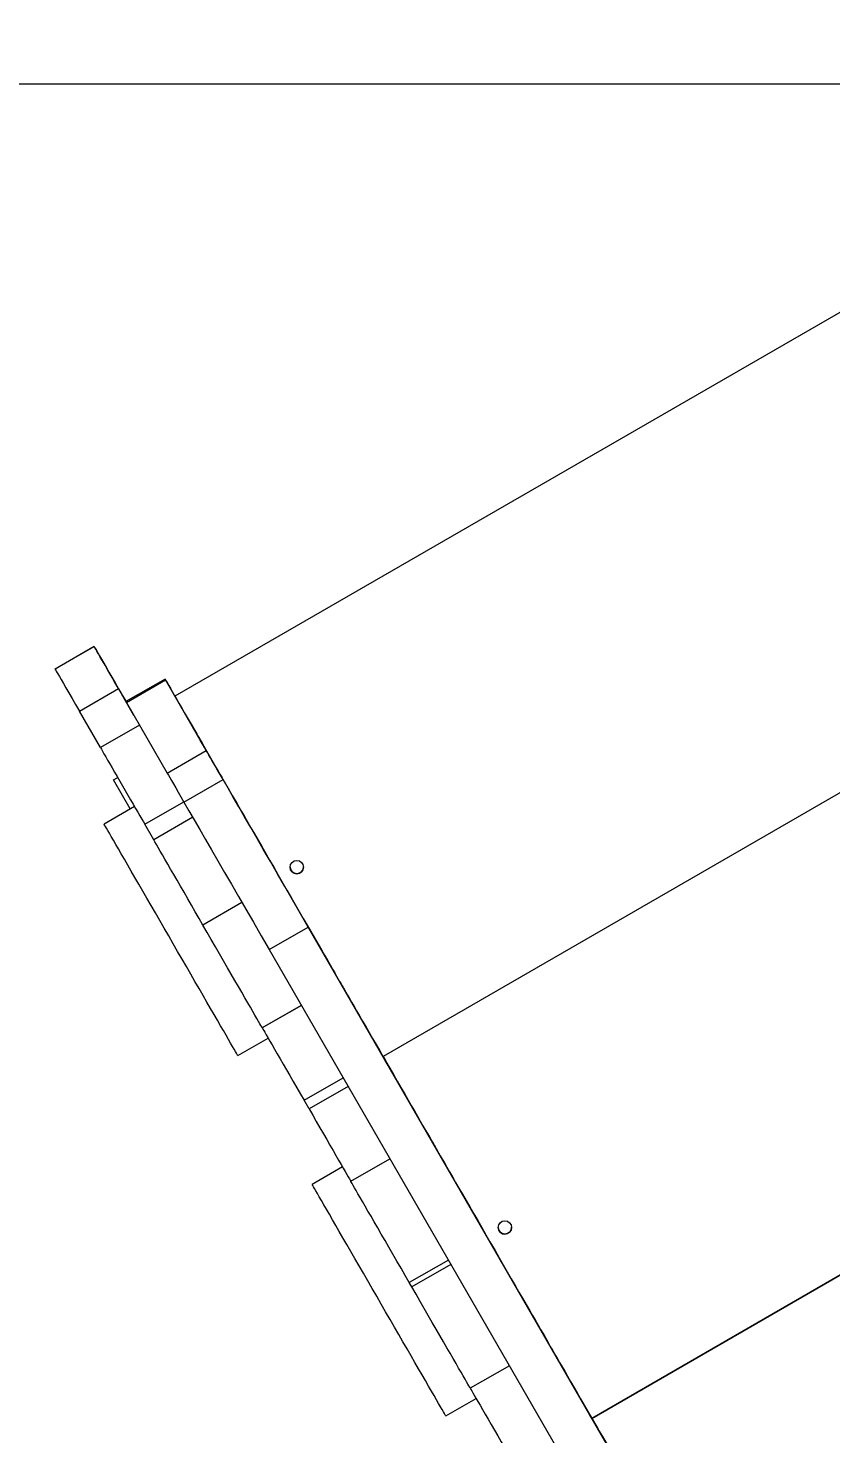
# Model space of a CAD drawing. Header units: millimetres. Extents: x -5718 to 5731, y -4937 to 4872.
# Drawn here: x -2520 to -2039, y 2371 to 3212 of the extents above; entities that cross this region are included whole.
import ezdxf

# ---------------------------------------------------------------- set-up
doc = ezdxf.new("R2010")
doc.units = ezdxf.units.MM
for name, color, linetype in [('DIKOM_ОБЪЕКТ', 7, 'Continuous'), ('DIKOM_РАЗМЕР_ЗОНА', 7, 'Continuous'), ('DIKOM_РАЗМЕР_ОБЪЕКТА', 7, 'Continuous')]:
    doc.layers.add(name, color=color, linetype=linetype)
doc.styles.add('style1', font='arial.ttf', dxfattribs={"width": 0.8})
doc.dimstyles.new('1-50', dxfattribs={"dimtxt": 300, "dimasz": 200, "dimexe": 100, "dimexo": 0, "dimgap": 100, "dimtad": 0, "dimdec": 0, "dimtxsty": 'style1', "dimcen": 0, "dimclrd": 7, "dimclre": 7, "dimadec": 1, "dimazin": 2, "dimtfac": 1, "dimtdec": 0, "dimtmove": 1, "dimatfit": 3, "dimfxl": 0, "dimlwd": 25, "dimlwe": 18, "dimarcsym": 0})

# ---------------------------------------------------------------- blocks, each defined once
blk = doc.blocks.new('*D15')
at = {"layer": 'Defpoints', "color": 0, "transparency": 16777216}
for p in [(-1897.42, 3178.83), (-4525.54, -2300.51), (-129.69, -2300.51)]:
    blk.add_point(p, dxfattribs=at)
at = {"layer": 'DIKOM_РАЗМЕР_ОБЪЕКТА', "color": 7, "lineweight": 18, "transparency": 16777216}
for p, q in [((-1897.42, 3178.83), (-4625.54, 3178.83)), ((-129.69, -2300.51), (-4625.54, -2300.51))]:
    blk.add_line(p, q, dxfattribs=at)
at = {"layer": 'DIKOM_РАЗМЕР_ОБЪЕКТА', "color": 7, "lineweight": 25, "transparency": 16777216}
for p, q in [((-4525.54, 2978.83), (-4525.54, 1718.95)), ((-4525.54, -2100.51), (-4525.54, 803.05))]:
    blk.add_line(p, q, dxfattribs=at)
at = {"layer": 'DIKOM_РАЗМЕР_ОБЪЕКТА', "color": 7, "transparency": 16777216}
for points in [[(-4558.87, 2978.83), (-4492.21, 2978.83), (-4525.54, 3178.83)], [(-4558.87, -2100.51), (-4492.21, -2100.51), (-4525.54, -2300.51)]]:
    blk.add_solid(points, dxfattribs=at)
at = {"layer": 'DIKOM_РАЗМЕР_ОБЪЕКТА', "color": 0, "transparency": 16777216, "insert": (-4525.54, 1261), "char_height": 300, "attachment_point": 5, "rotation": 90, "style": 'style1'}
blk.add_mtext('5400', dxfattribs=at)
blk = doc.blocks.new('*D13')
at = {"layer": 'Defpoints', "color": 0, "transparency": 16777216}
for p in [(-5521.54, 4872.34), (-1696.24, 4872.34), (580.61, -3721.16)]:
    blk.add_point(p, dxfattribs=at)
at = {"layer": 'DIKOM_РАЗМЕР_ЗОНА', "color": 7, "lineweight": 18, "transparency": 16777216}
for p, q in [((-1696.24, 4872.34), (-5621.54, 4872.34)), ((580.61, -3721.16), (-5621.54, -3721.16))]:
    blk.add_line(p, q, dxfattribs=at)
at = {"layer": 'DIKOM_РАЗМЕР_ЗОНА', "color": 7, "lineweight": 25, "transparency": 16777216}
for p, q in [((-5521.54, 4672.34), (-5521.54, 1701.62)), ((-5521.54, -3521.16), (-5521.54, 785.38))]:
    blk.add_line(p, q, dxfattribs=at)
at = {"layer": 'DIKOM_РАЗМЕР_ЗОНА', "color": 7, "transparency": 16777216}
for points in [[(-5554.87, 4672.34), (-5488.21, 4672.34), (-5521.54, 4872.34)], [(-5554.87, -3521.16), (-5488.21, -3521.16), (-5521.54, -3721.16)]]:
    blk.add_solid(points, dxfattribs=at)
at = {"layer": 'DIKOM_РАЗМЕР_ЗОНА', "color": 0, "transparency": 16777216, "insert": (-5521.54, 1243.5), "char_height": 300, "attachment_point": 5, "rotation": 90, "style": 'style1'}
blk.add_mtext('8600', dxfattribs=at)

msp = doc.modelspace()

# ---------------------------------------------------------------- linework, layer by layer
at = {"layer": 'DIKOM_ОБЪЕКТ', "color": 7, "linetype": 'Continuous', "lineweight": 15}
for p, q in [((-1919.19, 3108.52), (-2431.88, 2812.52)), ((-1919.2, 3108.52), (-2431.88, 2812.52)), ((-1794.7, 2892.86), (-2307.38, 2596.86)), ((-1794.7, 2892.86), (-2307.38, 2596.87)), ((-2503.64, 2828.83), (-2480.26, 2842.33)), ((-2480.26, 2842.32), (-2503.64, 2828.82)), ((-2480.26, 2842.32), (-2480.26, 2842.33)), ((-2503.64, 2828.82), (-2503.64, 2828.83)), ((-2437.82, 2822.81), (-2461.2, 2809.31)), ((-2460.88, 2808.75), (-2437.5, 2822.25)), ((-2413.17, 2780.08), (-2437.5, 2822.25)), ((-2489.07, 2803.58), (-2465.69, 2817.08)), ((-2456.43, 2801.04), (-2465.69, 2817.08)), ((-2476.48, 2781.76), (-2489.07, 2803.58)), ((-2460.88, 2808.75), (-2436.55, 2766.58)), ((-2453.1, 2795.26), (-2476.48, 2781.76)), ((-2436.55, 2766.58), (-2413.17, 2780.08)), ((-2468.74, 2762.42), (-2466.17, 2763.9)), ((-2468.74, 2762.42), (-2466.17, 2763.9)), ((-2468.74, 2762.42), (-2468.74, 2762.42)), ((-2458.72, 2745.06), (-2468.74, 2762.42)), ((-2426.49, 2749.15), (-2403.1, 2762.65)), ((-2400.87, 2758.81), (-2400.87, 2758.81)), ((-2400.87, 2758.81), (-2400.87, 2758.8)), ((-2456.15, 2746.54), (-2474.33, 2736.04)), ((-2450.01, 2735.92), (-2426.64, 2749.41)), ((-2444.62, 2726.58), (-2450.01, 2735.92)), ((-2421.25, 2740.07), (-2444.62, 2726.58)), ((-2367.87, 2701.64), (-2364.87, 2696.44)), ((-2391.79, 2689.06), (-2415.16, 2675.56)), ((-2182.39, 2380.35), (-1669.71, 2676.35)), ((-1669.7, 2676.34), (-2182.38, 2380.34)), ((-1669.7, 2676.34), (-2182.38, 2380.34)), ((-2375.55, 2660.92), (-2352.17, 2674.42)), ((-2062.46, 2172.59), (-2352.17, 2674.42)), ((-2375.55, 2660.92), (-2088.08, 2162.97)), ((-2331.87, 2639.29), (-2331.87, 2639.29)), ((-2331.87, 2639.29), (-2331.87, 2639.29)), ((-2356.27, 2627.52), (-2379.64, 2614.03)), ((-2356.26, 2627.51), (-2379.64, 2614.01)), ((-2394.33, 2597.48), (-2376.15, 2607.97)), ((-2379.64, 2614.01), (-2379.64, 2614.03)), ((-2304.87, 2592.53), (-2303.37, 2589.93)), ((-2354.64, 2570.71), (-2331.26, 2584.21)), ((-2328.26, 2579.01), (-2351.64, 2565.51)), ((-2351.64, 2565.51), (-2354.64, 2570.71)), ((-2276.37, 2543.16), (-2276.37, 2543.14)), ((-2326.64, 2522.22), (-2303.27, 2535.71)), ((-2331.65, 2530.89), (-2349.83, 2520.39)), ((-2243.37, 2485.98), (-2240.37, 2480.78)), ((-2268.27, 2475.09), (-2291.64, 2461.6)), ((-2266.77, 2472.49), (-2290.14, 2459)), ((-2290.14, 2459), (-2291.64, 2461.6)), ((-2207.37, 2423.63), (-2207.37, 2423.63)), ((-2207.37, 2423.63), (-2207.37, 2423.63)), ((-2231.77, 2411.87), (-2255.14, 2398.37)), ((-2231.76, 2411.85), (-2255.14, 2398.35)), ((-2255.14, 2398.35), (-2255.14, 2398.37)), ((-2269.83, 2381.82), (-2251.65, 2392.32)), ((-2180.37, 2376.87), (-2178.37, 2373.4))]:
    msp.add_line(p, q, dxfattribs=at)
at = {"layer": 'DIKOM_ОБЪЕКТ', "color": 7, "linetype": 'Continuous', "lineweight": 15, "flags": 128}
for points in [[(-2480.26, 2842.33), (-2480.17, 2842.17), (-2479.89, 2841.7), (-2479.44, 2840.91), (-2478.8, 2839.81), (-2477.99, 2838.41), (-2477.01, 2836.7), (-2475.85, 2834.7), (-2474.53, 2832.41), (-2473.05, 2829.84), (-2471.41, 2827), (-2469.62, 2823.9), (-2467.68, 2820.55), (-2465.61, 2816.97), (-2463.41, 2813.16), (-2461.19, 2809.31)], [(-2465.69, 2817.08), (-2467.99, 2821.07), (-2470.1, 2824.73), (-2472.02, 2828.05), (-2473.74, 2831.02), (-2475.26, 2833.66), (-2476.58, 2835.95), (-2477.7, 2837.89), (-2478.62, 2839.48), (-2479.34, 2840.72), (-2479.85, 2841.61), (-2480.15, 2842.14), (-2480.26, 2842.32)], [(-2503.64, 2828.82), (-2503.54, 2828.64), (-2503.23, 2828.11), (-2502.72, 2827.22), (-2502, 2825.98), (-2501.08, 2824.39), (-2499.96, 2822.45), (-2498.64, 2820.16), (-2497.12, 2817.52), (-2495.4, 2814.55), (-2493.49, 2811.23), (-2491.38, 2807.57), (-2489.07, 2803.58)], [(-2437.5, 2822.25), (-2437.75, 2822.68), (-2437.82, 2822.81), (-2437.72, 2822.63), (-2437.43, 2822.14), (-2436.98, 2821.35), (-2436.36, 2820.27), (-2435.57, 2818.91), (-2434.63, 2817.27), (-2433.54, 2815.39), (-2432.31, 2813.26), (-2430.96, 2810.92), (-2429.5, 2808.39), (-2427.94, 2805.69), (-2426.29, 2802.84), (-2424.58, 2799.88), (-2422.82, 2796.84), (-2421.03, 2793.73), (-2419.22, 2790.6), (-2417.42, 2787.47), (-2415.63, 2784.37), (-2413.87, 2781.33), (-2412.17, 2778.38), (-2410.54, 2775.56), (-2408.99, 2772.88), (-2407.54, 2770.37), (-2406.21, 2768.06), (-2405, 2765.96), (-2403.93, 2764.11), (-2403.01, 2762.51), (-2402.24, 2761.19), (-2401.64, 2760.14), (-2401.21, 2759.4), (-2400.95, 2758.95), (-2400.87, 2758.81)], [(-2461.2, 2809.31), (-2461.13, 2809.18), (-2460.88, 2808.75)], [(-2421.35, 2794.27), (-2421.26, 2794.12), (-2421, 2793.67), (-2420.59, 2792.97), (-2420.08, 2792.08), (-2419.5, 2791.07), (-2418.9, 2790.04), (-2418.35, 2789.08), (-2417.88, 2788.27), (-2417.54, 2787.69), (-2417.37, 2787.38), (-2417.37, 2787.38), (-2417.54, 2787.69), (-2417.88, 2788.27), (-2418.35, 2789.08), (-2418.9, 2790.04), (-2419.5, 2791.07), (-2420.08, 2792.08), (-2420.59, 2792.97), (-2421, 2793.67), (-2421.26, 2794.12), (-2421.35, 2794.27)], [(-2418.01, 2788.49), (-2417.92, 2788.33), (-2417.66, 2787.88), (-2417.26, 2787.18), (-2416.74, 2786.29), (-2416.16, 2785.28), (-2415.56, 2784.25), (-2415.01, 2783.29), (-2414.54, 2782.48), (-2414.21, 2781.9), (-2414.03, 2781.6), (-2414.03, 2781.6), (-2414.21, 2781.9), (-2414.54, 2782.48), (-2415.01, 2783.29), (-2415.56, 2784.25), (-2416.16, 2785.28), (-2416.74, 2786.29), (-2417.26, 2787.18), (-2417.66, 2787.88), (-2417.92, 2788.33), (-2418.01, 2788.49)], [(-2476.48, 2781.76), (-2475.95, 2780.84), (-2475.24, 2779.61), (-2474.37, 2778.11), (-2473.35, 2776.34), (-2472.19, 2774.33), (-2470.91, 2772.11), (-2469.52, 2769.7), (-2468.04, 2767.14), (-2466.49, 2764.46), (-2464.9, 2761.7), (-2463.27, 2758.89), (-2461.64, 2756.06), (-2460.03, 2753.27), (-2458.45, 2750.53), (-2456.93, 2747.89), (-2455.48, 2745.39), (-2454.13, 2743.05), (-2452.89, 2740.91), (-2451.79, 2738.99), (-2450.82, 2737.32), (-2450.01, 2735.92)], [(-2403.1, 2762.65), (-2404.9, 2765.76), (-2406.54, 2768.61), (-2408.04, 2771.2), (-2409.38, 2773.52), (-2410.56, 2775.57), (-2411.59, 2777.35), (-2412.46, 2778.86), (-2413.17, 2780.08)], [(-2436.55, 2766.58), (-2435.84, 2765.36), (-2434.97, 2763.85), (-2433.95, 2762.07), (-2432.76, 2760.02), (-2431.42, 2757.7), (-2429.92, 2755.11), (-2428.28, 2752.26), (-2426.49, 2749.15)], [(-2352.17, 2674.42), (-2356.95, 2682.7), (-2361.6, 2690.76), (-2366.12, 2698.59), (-2370.5, 2706.18), (-2374.74, 2713.52), (-2378.84, 2720.62), (-2382.78, 2727.45), (-2386.57, 2734.02), (-2390.21, 2740.31), (-2393.68, 2746.33), (-2396.99, 2752.06), (-2400.13, 2757.5), (-2403.1, 2762.65)], [(-2400.87, 2758.8), (-2400.78, 2758.64), (-2400.5, 2758.16), (-2400.05, 2757.37), (-2399.41, 2756.26), (-2398.59, 2754.85), (-2397.61, 2753.14), (-2396.45, 2751.14), (-2395.14, 2748.87), (-2393.67, 2746.33), (-2392.06, 2743.54), (-2390.32, 2740.52), (-2388.45, 2737.28), (-2386.46, 2733.84), (-2384.37, 2730.22), (-2382.19, 2726.44), (-2379.93, 2722.52), (-2377.6, 2718.49), (-2375.22, 2714.36), (-2372.79, 2710.16), (-2370.34, 2705.91), (-2367.87, 2701.64)], [(-2426.49, 2749.15), (-2423.51, 2744), (-2420.37, 2738.56), (-2417.06, 2732.83), (-2413.59, 2726.81), (-2409.96, 2720.52), (-2406.17, 2713.95), (-2402.22, 2707.12), (-2398.13, 2700.02), (-2393.89, 2692.68), (-2389.5, 2685.09), (-2384.98, 2677.26), (-2380.33, 2669.2), (-2375.55, 2660.92)], [(-2394.33, 2597.48), (-2394.41, 2597.63), (-2394.68, 2598.1), (-2395.13, 2598.87), (-2395.75, 2599.94), (-2396.54, 2601.31), (-2397.5, 2602.97), (-2398.62, 2604.92), (-2399.91, 2607.15), (-2401.35, 2609.64), (-2402.93, 2612.39), (-2404.66, 2615.37), (-2406.52, 2618.59), (-2408.5, 2622.03), (-2410.6, 2625.66), (-2412.8, 2629.48), (-2415.1, 2633.46), (-2417.49, 2637.59), (-2419.95, 2641.86), (-2422.47, 2646.23), (-2425.05, 2650.69), (-2427.67, 2655.23), (-2430.32, 2659.82), (-2432.99, 2664.44), (-2435.66, 2669.07), (-2438.33, 2673.69), (-2440.98, 2678.28), (-2443.6, 2682.82), (-2446.18, 2687.28), (-2448.7, 2691.66), (-2451.16, 2695.92), (-2453.55, 2700.05), (-2455.85, 2704.04), (-2458.05, 2707.85), (-2460.15, 2711.49), (-2462.13, 2714.92), (-2463.99, 2718.14), (-2465.72, 2721.13), (-2467.3, 2723.88), (-2468.74, 2726.37), (-2470.03, 2728.59), (-2471.15, 2730.54), (-2472.11, 2732.21), (-2472.9, 2733.58), (-2473.52, 2734.65), (-2473.97, 2735.42), (-2474.24, 2735.89), (-2474.33, 2736.04)], [(-2415.16, 2675.56), (-2417.47, 2679.56), (-2419.77, 2683.54), (-2422.05, 2687.49), (-2424.29, 2691.37), (-2426.48, 2695.17), (-2428.61, 2698.86), (-2430.67, 2702.41), (-2432.63, 2705.82), (-2434.5, 2709.05), (-2436.25, 2712.09), (-2437.89, 2714.92), (-2439.39, 2717.52), (-2440.75, 2719.87), (-2441.96, 2721.97), (-2443.01, 2723.79), (-2443.9, 2725.33), (-2444.62, 2726.58)], [(-2364.87, 2696.44), (-2362.41, 2692.17), (-2359.95, 2687.92), (-2357.53, 2683.72), (-2355.15, 2679.59), (-2352.82, 2675.56), (-2350.55, 2671.64), (-2348.37, 2667.86), (-2346.28, 2664.24), (-2344.3, 2660.81), (-2342.43, 2657.57), (-2340.68, 2654.54), (-2339.07, 2651.76), (-2337.61, 2649.22), (-2336.29, 2646.94), (-2335.14, 2644.95), (-2334.15, 2643.24), (-2333.34, 2641.83), (-2332.7, 2640.72), (-2332.24, 2639.93), (-2331.97, 2639.45), (-2331.87, 2639.29)], [(-2379.64, 2614.03), (-2379.73, 2614.19), (-2380, 2614.66), (-2380.45, 2615.44), (-2381.08, 2616.53), (-2381.89, 2617.92), (-2382.86, 2619.61), (-2384, 2621.59), (-2385.3, 2623.83), (-2386.75, 2626.35), (-2388.34, 2629.11), (-2390.08, 2632.11), (-2391.94, 2635.33), (-2393.91, 2638.76), (-2396, 2642.37), (-2398.18, 2646.15), (-2400.45, 2650.07), (-2402.79, 2654.13), (-2405.19, 2658.29), (-2407.64, 2662.54), (-2410.13, 2666.85), (-2412.64, 2671.2), (-2415.16, 2675.56)], [(-2331.87, 2639.29), (-2331.78, 2639.13), (-2331.5, 2638.65), (-2331.05, 2637.86), (-2330.41, 2636.76), (-2329.6, 2635.35), (-2328.62, 2633.65), (-2327.48, 2631.68), (-2326.18, 2629.43), (-2324.74, 2626.93), (-2323.16, 2624.2), (-2321.46, 2621.25), (-2319.64, 2618.11), (-2317.72, 2614.79), (-2315.72, 2611.31), (-2313.64, 2607.71), (-2311.5, 2604.01), (-2309.32, 2600.22), (-2307.1, 2596.39), (-2304.87, 2592.53)], [(-2379.64, 2614.01), (-2379.54, 2613.85), (-2379.26, 2613.36), (-2378.79, 2612.54), (-2378.13, 2611.4), (-2377.3, 2609.96), (-2376.29, 2608.21), (-2375.12, 2606.18), (-2373.79, 2603.88), (-2372.32, 2601.33), (-2370.71, 2598.54), (-2368.98, 2595.55), (-2367.14, 2592.36), (-2365.2, 2589.01), (-2363.19, 2585.52), (-2361.11, 2581.92), (-2358.98, 2578.23), (-2356.82, 2574.48), (-2354.64, 2570.71)], [(-2308.43, 2598.68), (-2308.34, 2598.52), (-2308.08, 2598.08), (-2307.68, 2597.37), (-2307.16, 2596.48), (-2306.58, 2595.47), (-2305.98, 2594.44), (-2305.43, 2593.48), (-2304.96, 2592.67), (-2304.63, 2592.09), (-2304.45, 2591.79), (-2304.45, 2591.79), (-2304.63, 2592.09), (-2304.96, 2592.67), (-2305.43, 2593.48), (-2305.98, 2594.44), (-2306.58, 2595.47), (-2307.16, 2596.48), (-2307.68, 2597.37), (-2308.08, 2598.08), (-2308.34, 2598.52), (-2308.43, 2598.68)], [(-2306.18, 2594.79), (-2306.09, 2594.63), (-2305.83, 2594.19), (-2305.43, 2593.48), (-2304.91, 2592.59), (-2304.33, 2591.58), (-2303.74, 2590.55), (-2303.18, 2589.59), (-2302.71, 2588.78), (-2302.38, 2588.2), (-2302.2, 2587.9), (-2302.2, 2587.9), (-2302.38, 2588.2), (-2302.71, 2588.79), (-2303.18, 2589.59), (-2303.74, 2590.55), (-2304.33, 2591.58), (-2304.91, 2592.59), (-2305.43, 2593.48), (-2305.83, 2594.19), (-2306.09, 2594.63), (-2306.18, 2594.79)], [(-2303.37, 2589.93), (-2301.14, 2586.07), (-2298.93, 2582.23), (-2296.75, 2578.45), (-2294.61, 2574.74), (-2292.53, 2571.14), (-2290.52, 2567.67), (-2288.61, 2564.35), (-2286.79, 2561.2), (-2285.09, 2558.26), (-2283.51, 2555.52), (-2282.07, 2553.02), (-2280.77, 2550.78), (-2279.63, 2548.8), (-2278.65, 2547.1), (-2277.84, 2545.7), (-2277.2, 2544.59), (-2276.74, 2543.8), (-2276.47, 2543.32), (-2276.37, 2543.16)], [(-2351.64, 2565.51), (-2349.46, 2561.74), (-2347.3, 2557.99), (-2345.17, 2554.31), (-2343.09, 2550.7), (-2341.07, 2547.21), (-2339.14, 2543.86), (-2337.3, 2540.68), (-2335.57, 2537.68), (-2333.96, 2534.9), (-2332.49, 2532.34), (-2331.16, 2530.04), (-2329.99, 2528.02), (-2328.98, 2526.27), (-2328.15, 2524.83), (-2327.49, 2523.69), (-2327.02, 2522.87), (-2326.73, 2522.38), (-2326.64, 2522.22)], [(-2276.37, 2543.14), (-2276.28, 2542.98), (-2276, 2542.5), (-2275.55, 2541.7), (-2274.91, 2540.6), (-2274.09, 2539.19), (-2273.1, 2537.48), (-2271.95, 2535.48), (-2270.64, 2533.2), (-2269.17, 2530.67), (-2267.56, 2527.88), (-2265.82, 2524.85), (-2263.95, 2521.61), (-2261.96, 2518.18), (-2259.87, 2514.56), (-2257.69, 2510.78), (-2255.43, 2506.86), (-2253.1, 2502.82), (-2250.72, 2498.7), (-2248.29, 2494.5), (-2245.84, 2490.25), (-2243.37, 2485.98)], [(-2269.83, 2381.82), (-2269.91, 2381.98), (-2270.18, 2382.44), (-2270.63, 2383.21), (-2271.25, 2384.28), (-2272.04, 2385.66), (-2273, 2387.32), (-2274.12, 2389.27), (-2275.41, 2391.49), (-2276.85, 2393.98), (-2278.43, 2396.73), (-2280.16, 2399.72), (-2282.02, 2402.94), (-2284, 2406.37), (-2286.1, 2410.01), (-2288.3, 2413.82), (-2290.6, 2417.81), (-2292.99, 2421.94), (-2295.45, 2426.2), (-2297.97, 2430.57), (-2300.55, 2435.04), (-2303.17, 2439.58), (-2305.82, 2444.17), (-2308.49, 2448.79), (-2311.16, 2453.42), (-2313.83, 2458.04), (-2316.48, 2462.62), (-2319.1, 2467.16), (-2321.68, 2471.63), (-2324.2, 2476), (-2326.66, 2480.26), (-2329.05, 2484.4), (-2331.35, 2488.38), (-2333.55, 2492.2), (-2335.65, 2495.83), (-2337.63, 2499.27), (-2339.49, 2502.49), (-2341.22, 2505.48), (-2342.8, 2508.22), (-2344.24, 2510.71), (-2345.53, 2512.94), (-2346.65, 2514.89), (-2347.61, 2516.55), (-2348.4, 2517.93), (-2349.02, 2519), (-2349.47, 2519.77), (-2349.74, 2520.23), (-2349.83, 2520.39)], [(-2291.64, 2461.6), (-2294.14, 2465.92), (-2296.62, 2470.23), (-2299.08, 2474.49), (-2301.5, 2478.68), (-2303.87, 2482.78), (-2306.18, 2486.78), (-2308.41, 2490.65), (-2310.56, 2494.37), (-2312.61, 2497.93), (-2314.56, 2501.3), (-2316.39, 2504.46), (-2318.09, 2507.41), (-2319.66, 2510.13), (-2321.08, 2512.6), (-2322.36, 2514.8), (-2323.48, 2516.74), (-2324.43, 2518.4), (-2325.22, 2519.76), (-2325.84, 2520.83), (-2326.28, 2521.6), (-2326.55, 2522.06), (-2326.64, 2522.22)], [(-2240.37, 2480.78), (-2237.91, 2476.51), (-2235.45, 2472.26), (-2233.03, 2468.06), (-2230.65, 2463.93), (-2228.32, 2459.9), (-2226.05, 2455.98), (-2223.87, 2452.2), (-2221.78, 2448.58), (-2219.8, 2445.14), (-2217.93, 2441.9), (-2216.18, 2438.88), (-2214.57, 2436.09), (-2213.11, 2433.56), (-2211.79, 2431.28), (-2210.64, 2429.29), (-2209.65, 2427.58), (-2208.84, 2426.17), (-2208.2, 2425.06), (-2207.74, 2424.26), (-2207.47, 2423.79), (-2207.37, 2423.63)], [(-2255.14, 2398.37), (-2255.23, 2398.53), (-2255.49, 2398.99), (-2255.94, 2399.76), (-2256.56, 2400.83), (-2257.35, 2402.2), (-2258.3, 2403.86), (-2259.42, 2405.79), (-2260.69, 2408), (-2262.12, 2410.47), (-2263.69, 2413.18), (-2265.39, 2416.13), (-2267.22, 2419.3), (-2269.16, 2422.67), (-2271.22, 2426.23), (-2273.36, 2429.95), (-2275.6, 2433.82), (-2277.91, 2437.82), (-2280.28, 2441.92), (-2282.7, 2446.12), (-2285.16, 2450.37), (-2287.64, 2454.68), (-2290.14, 2459)], [(-2207.37, 2423.63), (-2207.28, 2423.47), (-2207, 2422.99), (-2206.55, 2422.2), (-2205.91, 2421.1), (-2205.1, 2419.69), (-2204.12, 2417.99), (-2202.98, 2416.02), (-2201.68, 2413.77), (-2200.24, 2411.27), (-2198.66, 2408.54), (-2196.96, 2405.59), (-2195.14, 2402.44), (-2193.22, 2399.12), (-2191.22, 2395.65), (-2189.14, 2392.05), (-2187, 2388.35), (-2184.82, 2384.56), (-2182.6, 2380.73), (-2180.37, 2376.87)], [(-2255.14, 2398.35), (-2255.04, 2398.19), (-2254.76, 2397.69), (-2254.29, 2396.88), (-2253.63, 2395.74), (-2252.8, 2394.29), (-2251.79, 2392.55), (-2250.62, 2390.52), (-2249.29, 2388.22), (-2247.82, 2385.67), (-2246.21, 2382.88), (-2244.48, 2379.89), (-2242.64, 2376.7), (-2240.7, 2373.35), (-2238.69, 2369.86), (-2236.61, 2366.26), (-2234.48, 2362.57), (-2232.32, 2358.82), (-2230.14, 2355.05)], [(-2183.89, 2382.94), (-2183.8, 2382.79), (-2183.54, 2382.34), (-2183.13, 2381.64), (-2182.62, 2380.74), (-2182.04, 2379.74), (-2181.44, 2378.71), (-2180.89, 2377.75), (-2180.42, 2376.94), (-2180.08, 2376.36), (-2179.91, 2376.05), (-2179.91, 2376.05), (-2180.08, 2376.36), (-2180.42, 2376.94), (-2180.89, 2377.75), (-2181.44, 2378.71), (-2182.04, 2379.74), (-2182.62, 2380.74), (-2183.13, 2381.64), (-2183.54, 2382.34), (-2183.8, 2382.79), (-2183.89, 2382.94)], [(-2181.36, 2378.58), (-2181.27, 2378.42), (-2181.01, 2377.97), (-2180.61, 2377.27), (-2180.09, 2376.38), (-2179.51, 2375.37), (-2178.92, 2374.34), (-2178.36, 2373.38), (-2177.9, 2372.57), (-2177.56, 2371.99), (-2177.38, 2371.69), (-2177.38, 2371.69), (-2177.56, 2371.99), (-2177.9, 2372.57), (-2178.36, 2373.38), (-2178.92, 2374.34), (-2179.51, 2375.37), (-2180.09, 2376.38), (-2180.61, 2377.27), (-2181.01, 2377.97), (-2181.27, 2378.42), (-2181.36, 2378.58)], [(-2178.37, 2373.4), (-2176.14, 2369.54), (-2173.93, 2365.71), (-2171.74, 2361.92), (-2169.61, 2358.22), (-2167.53, 2354.62), (-2165.52, 2351.14), (-2163.61, 2347.82), (-2161.79, 2344.68), (-2160.09, 2341.73), (-2158.51, 2339), (-2157.07, 2336.5), (-2155.77, 2334.25), (-2154.63, 2332.27), (-2153.65, 2330.57), (-2152.84, 2329.17), (-2152.2, 2328.07), (-2151.74, 2327.27), (-2151.47, 2326.79), (-2151.37, 2326.63)]]:
    msp.add_lwpolyline(points, dxfattribs=at)
at = {"layer": 'DIKOM_ОБЪЕКТ', "color": 7, "linetype": 'Continuous', "lineweight": 15}
for centre in [(-2358.98, 2710.27), (-2234.48, 2494.61)]:
    msp.add_circle(centre, 4, dxfattribs=at)
for centre in [(-2358.98, 2710.27), (-2234.48, 2494.61)]:
    msp.add_arc(centre, 4, 181.18119, 1.18119, dxfattribs=at)

# ---------------------------------------------------------------- dimensions: what is measured, and where the dimension line sits
at = {"layer": 'DIKOM_РАЗМЕР_ЗОНА'}
dim = msp.add_linear_dim(base=(-5521.54, 4872.34), p1=(580.61, -3721.16), p2=(-1696.24, 4872.34), angle=90, text='8600', dimstyle='1-50', override={"dimscale": 1, "dimtix": 0, "dimtofl": 1, "dimtmove": 1, "dimatfit": 3}, dxfattribs=at)
dim.commit()
dim.dimension.update_dxf_attribs({"geometry": '*D13', "text_midpoint": (-5521.54, 1243.5), "dimtype": 160})
at = {"layer": 'DIKOM_РАЗМЕР_ОБЪЕКТА'}
dim = msp.add_linear_dim(base=(-4525.54, -2300.51), p1=(-1897.42, 3178.83), p2=(-129.69, -2300.51), angle=90, text='5400', dimstyle='1-50', override={"dimscale": 1, "dimtix": 0, "dimtofl": 1, "dimtmove": 1, "dimatfit": 3}, dxfattribs=at)
dim.commit()
dim.dimension.update_dxf_attribs({"geometry": '*D15', "text_midpoint": (-4525.54, 1261), "dimtype": 160})

doc.saveas('drawing.dxf')
